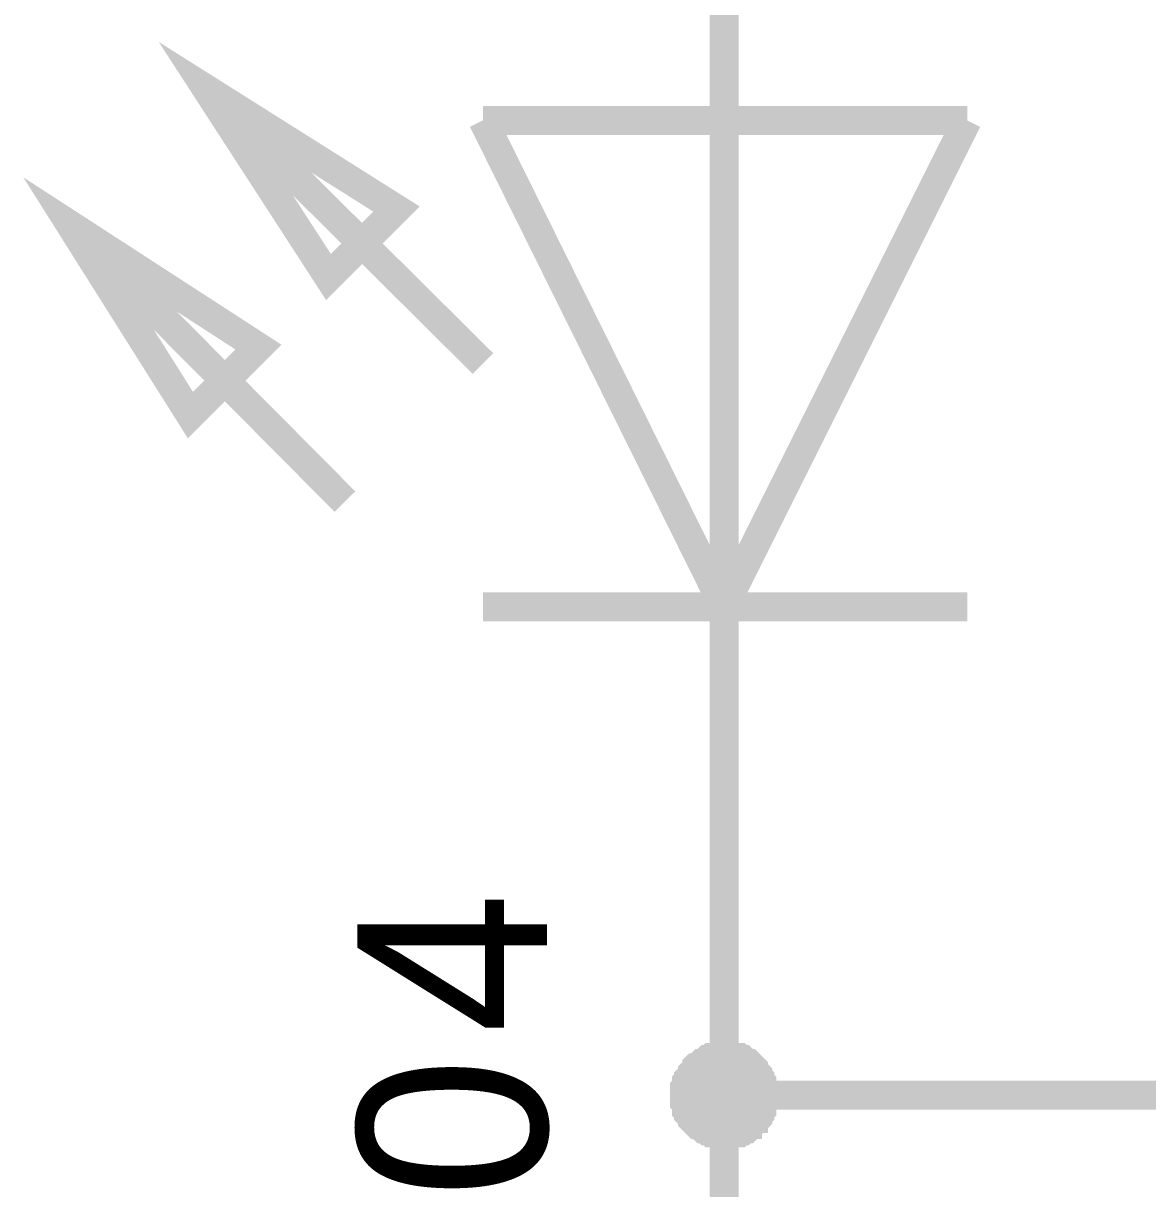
# Model space of a CAD drawing. Header units: millimetres. Extents: x 0 to 20.9, y 0 to 9.5.
# Drawn here: x 16.7159 to 17.1717, y 3.8683 to 4.3408 of the extents above; entities that cross this region are included whole.
import ezdxf

# ---------------------------------------------------------------- set-up
doc = ezdxf.new("R2010")
doc.units = ezdxf.units.MM
doc.header["$MEASUREMENT"] = 0
doc.layers.add('Sheet', color=255, linetype='Continuous')

msp = doc.modelspace()

# ---------------------------------------------------------------- linework, layer by layer
at = {"layer": 'Sheet'}
for points, const_width in [([(17, 4.3014), (17, 4.39997)], 0.0118), ([(16.90226, 4.20282), (16.79032, 4.31393)], 0.0118), ([(16.83961, 4.23791), (16.79032, 4.31393)], 0.0118), ([(16.86717, 4.26548), (16.79032, 4.31393)], 0.0118), ([(16.90226, 4.3014), (17.09857, 4.3014)], 0.0118), ([(16.90226, 4.3014), (17, 4.10425)], 0.0118), ([(17.09857, 4.3014), (17, 4.10425)], 0.0118), ([(17, 4.10425), (17, 4.3014)], 0.0118), ([(16.84629, 4.14685), (16.73518, 4.25879)], 0.0118), ([(16.8112, 4.20951), (16.73518, 4.25879)], 0.0118), ([(16.78364, 4.18194), (16.73518, 4.25879)], 0.0118), ([(16.90226, 4.10425), (17.09857, 4.10425)], 0.0118), ([(17, 4.10425), (17, 4.00567)], 0.0118), ([(17, 3.90626), (17, 4.00567)], 0.0118), ([(16.97995, 3.90626), (16.97995, 3.9071), (16.97995, 3.90793), (16.97995, 3.9096), (16.97995, 3.91044), (16.98079, 3.91127), (16.98079, 3.91211), (16.98079, 3.91294), (16.98162, 3.91378), (16.98162, 3.91461), (16.98246, 3.91545), (16.98329, 3.91629), (16.98329, 3.91712), (16.98413, 3.91796), (16.98496, 3.91879), (16.98496, 3.91963), (16.9858, 3.92046), (16.98663, 3.9213), (16.98747, 3.9213), (16.9883, 3.92213), (16.98914, 3.92297), (16.98997, 3.92297), (16.99081, 3.9238), (16.99165, 3.92464), (16.99248, 3.92464), (16.99332, 3.92547), (16.99415, 3.92547), (16.99499, 3.92547), (16.99582, 3.92631), (16.99666, 3.92631), (16.99833, 3.92631), (16.99916, 3.92631), (17, 3.92631)], 0.0039), ([(16.97995, 3.90626), (16.97995, 3.9071), (16.97995, 3.90793), (16.97995, 3.9096), (16.97995, 3.91044), (16.98079, 3.91127), (16.98079, 3.91211), (16.98079, 3.91294), (16.98162, 3.91378), (16.98162, 3.91461), (16.98246, 3.91545), (16.98329, 3.91629), (16.98329, 3.91712), (16.98413, 3.91796), (16.98496, 3.91879), (16.98496, 3.91963), (16.9858, 3.92046), (16.98663, 3.9213), (16.98747, 3.9213), (16.9883, 3.92213), (16.98914, 3.92297), (16.98997, 3.92297), (16.99081, 3.9238), (16.99165, 3.92464), (16.99248, 3.92464), (16.99332, 3.92547), (16.99415, 3.92547), (16.99499, 3.92547), (16.99582, 3.92631), (16.99666, 3.92631), (16.99833, 3.92631), (16.99916, 3.92631), (17, 3.92631)], 0.0039), ([(16.97995, 3.90626), (16.97995, 3.9071), (16.97995, 3.90793), (16.97995, 3.9096), (16.97995, 3.91044), (16.98079, 3.91127), (16.98079, 3.91211), (16.98079, 3.91294), (16.98162, 3.91378), (16.98162, 3.91461), (16.98246, 3.91545), (16.98329, 3.91629), (16.98329, 3.91712), (16.98413, 3.91796), (16.98496, 3.91879), (16.98496, 3.91963), (16.9858, 3.92046), (16.98663, 3.9213), (16.98747, 3.9213), (16.9883, 3.92213), (16.98914, 3.92297), (16.98997, 3.92297), (16.99081, 3.9238), (16.99165, 3.92464), (16.99248, 3.92464), (16.99332, 3.92547), (16.99415, 3.92547), (16.99499, 3.92547), (16.99582, 3.92631), (16.99666, 3.92631), (16.99833, 3.92631), (16.99916, 3.92631), (17, 3.92631)], 0.0039), ([(16.97995, 3.90626), (16.97995, 3.9071), (16.97995, 3.90793), (16.97995, 3.9096), (16.97995, 3.91044), (16.98079, 3.91127), (16.98079, 3.91211), (16.98079, 3.91294), (16.98162, 3.91378), (16.98162, 3.91461), (16.98246, 3.91545), (16.98329, 3.91629), (16.98329, 3.91712), (16.98413, 3.91796), (16.98496, 3.91879), (16.98496, 3.91963), (16.9858, 3.92046), (16.98663, 3.9213), (16.98747, 3.9213), (16.9883, 3.92213), (16.98914, 3.92297), (16.98997, 3.92297), (16.99081, 3.9238), (16.99165, 3.92464), (16.99248, 3.92464), (16.99332, 3.92547), (16.99415, 3.92547), (16.99499, 3.92547), (16.99582, 3.92631), (16.99666, 3.92631), (16.99833, 3.92631), (16.99916, 3.92631), (17, 3.92631)], 0.0039), ([(16.97995, 3.90626), (16.97995, 3.9071), (16.97995, 3.90793), (16.97995, 3.9096), (16.97995, 3.91044), (16.98079, 3.91127), (16.98079, 3.91211), (16.98079, 3.91294), (16.98162, 3.91378), (16.98162, 3.91461), (16.98246, 3.91545), (16.98329, 3.91629), (16.98329, 3.91712), (16.98413, 3.91796), (16.98496, 3.91879), (16.98496, 3.91963), (16.9858, 3.92046), (16.98663, 3.9213), (16.98747, 3.9213), (16.9883, 3.92213), (16.98914, 3.92297), (16.98997, 3.92297), (16.99081, 3.9238), (16.99165, 3.92464), (16.99248, 3.92464), (16.99332, 3.92547), (16.99415, 3.92547), (16.99499, 3.92547), (16.99582, 3.92631), (16.99666, 3.92631), (16.99833, 3.92631), (16.99916, 3.92631), (17, 3.92631)], 0.0039), ([(16.97995, 3.90626), (16.97995, 3.9071), (16.97995, 3.90793), (16.97995, 3.9096), (16.97995, 3.91044), (16.98079, 3.91127), (16.98079, 3.91211), (16.98079, 3.91294), (16.98162, 3.91378), (16.98162, 3.91461), (16.98246, 3.91545), (16.98329, 3.91629), (16.98329, 3.91712), (16.98413, 3.91796), (16.98496, 3.91879), (16.98496, 3.91963), (16.9858, 3.92046), (16.98663, 3.9213), (16.98747, 3.9213), (16.9883, 3.92213), (16.98914, 3.92297), (16.98997, 3.92297), (16.99081, 3.9238), (16.99165, 3.92464), (16.99248, 3.92464), (16.99332, 3.92547), (16.99415, 3.92547), (16.99499, 3.92547), (16.99582, 3.92631), (16.99666, 3.92631), (16.99833, 3.92631), (16.99916, 3.92631), (17, 3.92631)], 0.0039), ([(16.97995, 3.90626), (16.97995, 3.9071), (16.97995, 3.90793), (16.97995, 3.9096), (16.97995, 3.91044), (16.98079, 3.91127), (16.98079, 3.91211), (16.98079, 3.91294), (16.98162, 3.91378), (16.98162, 3.91461), (16.98246, 3.91545), (16.98329, 3.91629), (16.98329, 3.91712), (16.98413, 3.91796), (16.98496, 3.91879), (16.98496, 3.91963), (16.9858, 3.92046), (16.98663, 3.9213), (16.98747, 3.9213), (16.9883, 3.92213), (16.98914, 3.92297), (16.98997, 3.92297), (16.99081, 3.9238), (16.99165, 3.92464), (16.99248, 3.92464), (16.99332, 3.92547), (16.99415, 3.92547), (16.99499, 3.92547), (16.99582, 3.92631), (16.99666, 3.92631), (16.99833, 3.92631), (16.99916, 3.92631), (17, 3.92631)], 0.0039), ([(16.97995, 3.90626), (16.97995, 3.9071), (16.97995, 3.90793), (16.97995, 3.9096), (16.97995, 3.91044), (16.98079, 3.91127), (16.98079, 3.91211), (16.98079, 3.91294), (16.98162, 3.91378), (16.98162, 3.91461), (16.98246, 3.91545), (16.98329, 3.91629), (16.98329, 3.91712), (16.98413, 3.91796), (16.98496, 3.91879), (16.98496, 3.91963), (16.9858, 3.92046), (16.98663, 3.9213), (16.98747, 3.9213), (16.9883, 3.92213), (16.98914, 3.92297), (16.98997, 3.92297), (16.99081, 3.9238), (16.99165, 3.92464), (16.99248, 3.92464), (16.99332, 3.92547), (16.99415, 3.92547), (16.99499, 3.92547), (16.99582, 3.92631), (16.99666, 3.92631), (16.99833, 3.92631), (16.99916, 3.92631), (17, 3.92631)], 0.0039), ([(17, 3.92631), (17, 3.92631)], 0.0039), ([(17, 3.92631), (17.00083, 3.92631), (17.00251, 3.92631), (17.00334, 3.92631), (17.00418, 3.92631), (17.00501, 3.92547), (17.00585, 3.92547), (17.00752, 3.92547), (17.00835, 3.92464), (17.00919, 3.92464), (17.01002, 3.9238), (17.01086, 3.92297), (17.01169, 3.92297), (17.01253, 3.92213), (17.01337, 3.9213), (17.01337, 3.9213), (17.0142, 3.92046), (17.01504, 3.91963), (17.01587, 3.91879), (17.01587, 3.91796), (17.01671, 3.91712), (17.01754, 3.91629), (17.01754, 3.91545), (17.01838, 3.91461), (17.01838, 3.91378), (17.01921, 3.91294), (17.01921, 3.91211), (17.01921, 3.91127), (17.02005, 3.91044), (17.02005, 3.9096), (17.02005, 3.90793), (17.02005, 3.9071), (17.02005, 3.90626)], 0.0039), ([(17, 3.92631), (17, 3.92631)], 0.0039), ([(17, 3.92631), (17.00083, 3.92631), (17.00251, 3.92631), (17.00334, 3.92631), (17.00418, 3.92631), (17.00501, 3.92547), (17.00585, 3.92547), (17.00752, 3.92547), (17.00835, 3.92464), (17.00919, 3.92464), (17.01002, 3.9238), (17.01086, 3.92297), (17.01169, 3.92297), (17.01253, 3.92213), (17.01337, 3.9213), (17.01337, 3.9213), (17.0142, 3.92046), (17.01504, 3.91963), (17.01587, 3.91879), (17.01587, 3.91796), (17.01671, 3.91712), (17.01754, 3.91629), (17.01754, 3.91545), (17.01838, 3.91461), (17.01838, 3.91378), (17.01921, 3.91294), (17.01921, 3.91211), (17.01921, 3.91127), (17.02005, 3.91044), (17.02005, 3.9096), (17.02005, 3.90793), (17.02005, 3.9071), (17.02005, 3.90626)], 0.0039), ([(17, 3.92631), (17, 3.92631)], 0.0039), ([(17, 3.92631), (17.00083, 3.92631), (17.00251, 3.92631), (17.00334, 3.92631), (17.00418, 3.92631), (17.00501, 3.92547), (17.00585, 3.92547), (17.00752, 3.92547), (17.00835, 3.92464), (17.00919, 3.92464), (17.01002, 3.9238), (17.01086, 3.92297), (17.01169, 3.92297), (17.01253, 3.92213), (17.01337, 3.9213), (17.01337, 3.9213), (17.0142, 3.92046), (17.01504, 3.91963), (17.01587, 3.91879), (17.01587, 3.91796), (17.01671, 3.91712), (17.01754, 3.91629), (17.01754, 3.91545), (17.01838, 3.91461), (17.01838, 3.91378), (17.01921, 3.91294), (17.01921, 3.91211), (17.01921, 3.91127), (17.02005, 3.91044), (17.02005, 3.9096), (17.02005, 3.90793), (17.02005, 3.9071), (17.02005, 3.90626)], 0.0039), ([(17, 3.92631), (17, 3.92631)], 0.0039), ([(17, 3.92631), (17.00083, 3.92631), (17.00251, 3.92631), (17.00334, 3.92631), (17.00418, 3.92631), (17.00501, 3.92547), (17.00585, 3.92547), (17.00752, 3.92547), (17.00835, 3.92464), (17.00919, 3.92464), (17.01002, 3.9238), (17.01086, 3.92297), (17.01169, 3.92297), (17.01253, 3.92213), (17.01337, 3.9213), (17.01337, 3.9213), (17.0142, 3.92046), (17.01504, 3.91963), (17.01587, 3.91879), (17.01587, 3.91796), (17.01671, 3.91712), (17.01754, 3.91629), (17.01754, 3.91545), (17.01838, 3.91461), (17.01838, 3.91378), (17.01921, 3.91294), (17.01921, 3.91211), (17.01921, 3.91127), (17.02005, 3.91044), (17.02005, 3.9096), (17.02005, 3.90793), (17.02005, 3.9071), (17.02005, 3.90626)], 0.0039), ([(17, 3.92631), (17, 3.92631)], 0.0039), ([(17, 3.92631), (17.00083, 3.92631), (17.00251, 3.92631), (17.00334, 3.92631), (17.00418, 3.92631), (17.00501, 3.92547), (17.00585, 3.92547), (17.00752, 3.92547), (17.00835, 3.92464), (17.00919, 3.92464), (17.01002, 3.9238), (17.01086, 3.92297), (17.01169, 3.92297), (17.01253, 3.92213), (17.01337, 3.9213), (17.01337, 3.9213), (17.0142, 3.92046), (17.01504, 3.91963), (17.01587, 3.91879), (17.01587, 3.91796), (17.01671, 3.91712), (17.01754, 3.91629), (17.01754, 3.91545), (17.01838, 3.91461), (17.01838, 3.91378), (17.01921, 3.91294), (17.01921, 3.91211), (17.01921, 3.91127), (17.02005, 3.91044), (17.02005, 3.9096), (17.02005, 3.90793), (17.02005, 3.9071), (17.02005, 3.90626)], 0.0039), ([(17, 3.92631), (17, 3.92631)], 0.0039), ([(17, 3.92631), (17.00083, 3.92631), (17.00251, 3.92631), (17.00334, 3.92631), (17.00418, 3.92631), (17.00501, 3.92547), (17.00585, 3.92547), (17.00752, 3.92547), (17.00835, 3.92464), (17.00919, 3.92464), (17.01002, 3.9238), (17.01086, 3.92297), (17.01169, 3.92297), (17.01253, 3.92213), (17.01337, 3.9213), (17.01337, 3.9213), (17.0142, 3.92046), (17.01504, 3.91963), (17.01587, 3.91879), (17.01587, 3.91796), (17.01671, 3.91712), (17.01754, 3.91629), (17.01754, 3.91545), (17.01838, 3.91461), (17.01838, 3.91378), (17.01921, 3.91294), (17.01921, 3.91211), (17.01921, 3.91127), (17.02005, 3.91044), (17.02005, 3.9096), (17.02005, 3.90793), (17.02005, 3.9071), (17.02005, 3.90626)], 0.0039), ([(17, 3.92631), (17, 3.92631)], 0.0039), ([(17, 3.92631), (17.00083, 3.92631), (17.00251, 3.92631), (17.00334, 3.92631), (17.00418, 3.92631), (17.00501, 3.92547), (17.00585, 3.92547), (17.00752, 3.92547), (17.00835, 3.92464), (17.00919, 3.92464), (17.01002, 3.9238), (17.01086, 3.92297), (17.01169, 3.92297), (17.01253, 3.92213), (17.01337, 3.9213), (17.01337, 3.9213), (17.0142, 3.92046), (17.01504, 3.91963), (17.01587, 3.91879), (17.01587, 3.91796), (17.01671, 3.91712), (17.01754, 3.91629), (17.01754, 3.91545), (17.01838, 3.91461), (17.01838, 3.91378), (17.01921, 3.91294), (17.01921, 3.91211), (17.01921, 3.91127), (17.02005, 3.91044), (17.02005, 3.9096), (17.02005, 3.90793), (17.02005, 3.9071), (17.02005, 3.90626)], 0.0039), ([(17, 3.92631), (17, 3.92631)], 0.0039), ([(17, 3.92631), (17.00083, 3.92631), (17.00251, 3.92631), (17.00334, 3.92631), (17.00418, 3.92631), (17.00501, 3.92547), (17.00585, 3.92547), (17.00752, 3.92547), (17.00835, 3.92464), (17.00919, 3.92464), (17.01002, 3.9238), (17.01086, 3.92297), (17.01169, 3.92297), (17.01253, 3.92213), (17.01337, 3.9213), (17.01337, 3.9213), (17.0142, 3.92046), (17.01504, 3.91963), (17.01587, 3.91879), (17.01587, 3.91796), (17.01671, 3.91712), (17.01754, 3.91629), (17.01754, 3.91545), (17.01838, 3.91461), (17.01838, 3.91378), (17.01921, 3.91294), (17.01921, 3.91211), (17.01921, 3.91127), (17.02005, 3.91044), (17.02005, 3.9096), (17.02005, 3.90793), (17.02005, 3.9071), (17.02005, 3.90626)], 0.0039), ([(17.40015, 3.79933), (17.40015, 3.90626), (17, 3.90626), (17, 3.79933)], 0.0118), ([(17, 3.88621), (16.99916, 3.88621), (16.99833, 3.88621), (16.99666, 3.88621), (16.99582, 3.88621), (16.99499, 3.88705), (16.99415, 3.88705), (16.99332, 3.88705), (16.99248, 3.88788), (16.99165, 3.88788), (16.99081, 3.88872), (16.98997, 3.88872), (16.98914, 3.88955), (16.9883, 3.89039), (16.98747, 3.89039), (16.98663, 3.89122), (16.9858, 3.89206), (16.98496, 3.89289), (16.98496, 3.89289), (16.98413, 3.89373), (16.98329, 3.89457), (16.98329, 3.8954), (16.98246, 3.89624), (16.98162, 3.89707), (16.98162, 3.89791), (16.98079, 3.89874), (16.98079, 3.90041), (16.98079, 3.90125), (16.97995, 3.90208), (16.97995, 3.90292), (16.97995, 3.90375), (16.97995, 3.90543), (16.97995, 3.90626)], 0.0039), ([(16.97995, 3.90626), (16.97995, 3.90626)], 0.0039), ([(17, 3.88621), (16.99916, 3.88621), (16.99833, 3.88621), (16.99666, 3.88621), (16.99582, 3.88621), (16.99499, 3.88705), (16.99415, 3.88705), (16.99332, 3.88705), (16.99248, 3.88788), (16.99165, 3.88788), (16.99081, 3.88872), (16.98997, 3.88872), (16.98914, 3.88955), (16.9883, 3.89039), (16.98747, 3.89039), (16.98663, 3.89122), (16.9858, 3.89206), (16.98496, 3.89289), (16.98496, 3.89289), (16.98413, 3.89373), (16.98329, 3.89457), (16.98329, 3.8954), (16.98246, 3.89624), (16.98162, 3.89707), (16.98162, 3.89791), (16.98079, 3.89874), (16.98079, 3.90041), (16.98079, 3.90125), (16.97995, 3.90208), (16.97995, 3.90292), (16.97995, 3.90375), (16.97995, 3.90543), (16.97995, 3.90626)], 0.0039), ([(16.97995, 3.90626), (16.97995, 3.90626)], 0.0039), ([(17, 3.88621), (16.99916, 3.88621), (16.99833, 3.88621), (16.99666, 3.88621), (16.99582, 3.88621), (16.99499, 3.88705), (16.99415, 3.88705), (16.99332, 3.88705), (16.99248, 3.88788), (16.99165, 3.88788), (16.99081, 3.88872), (16.98997, 3.88872), (16.98914, 3.88955), (16.9883, 3.89039), (16.98747, 3.89039), (16.98663, 3.89122), (16.9858, 3.89206), (16.98496, 3.89289), (16.98496, 3.89289), (16.98413, 3.89373), (16.98329, 3.89457), (16.98329, 3.8954), (16.98246, 3.89624), (16.98162, 3.89707), (16.98162, 3.89791), (16.98079, 3.89874), (16.98079, 3.90041), (16.98079, 3.90125), (16.97995, 3.90208), (16.97995, 3.90292), (16.97995, 3.90375), (16.97995, 3.90543), (16.97995, 3.90626)], 0.0039), ([(16.97995, 3.90626), (16.97995, 3.90626)], 0.0039), ([(17, 3.88621), (16.99916, 3.88621), (16.99833, 3.88621), (16.99666, 3.88621), (16.99582, 3.88621), (16.99499, 3.88705), (16.99415, 3.88705), (16.99332, 3.88705), (16.99248, 3.88788), (16.99165, 3.88788), (16.99081, 3.88872), (16.98997, 3.88872), (16.98914, 3.88955), (16.9883, 3.89039), (16.98747, 3.89039), (16.98663, 3.89122), (16.9858, 3.89206), (16.98496, 3.89289), (16.98496, 3.89289), (16.98413, 3.89373), (16.98329, 3.89457), (16.98329, 3.8954), (16.98246, 3.89624), (16.98162, 3.89707), (16.98162, 3.89791), (16.98079, 3.89874), (16.98079, 3.90041), (16.98079, 3.90125), (16.97995, 3.90208), (16.97995, 3.90292), (16.97995, 3.90375), (16.97995, 3.90543), (16.97995, 3.90626)], 0.0039), ([(16.97995, 3.90626), (16.97995, 3.90626)], 0.0039), ([(17, 3.88621), (16.99916, 3.88621), (16.99833, 3.88621), (16.99666, 3.88621), (16.99582, 3.88621), (16.99499, 3.88705), (16.99415, 3.88705), (16.99332, 3.88705), (16.99248, 3.88788), (16.99165, 3.88788), (16.99081, 3.88872), (16.98997, 3.88872), (16.98914, 3.88955), (16.9883, 3.89039), (16.98747, 3.89039), (16.98663, 3.89122), (16.9858, 3.89206), (16.98496, 3.89289), (16.98496, 3.89289), (16.98413, 3.89373), (16.98329, 3.89457), (16.98329, 3.8954), (16.98246, 3.89624), (16.98162, 3.89707), (16.98162, 3.89791), (16.98079, 3.89874), (16.98079, 3.90041), (16.98079, 3.90125), (16.97995, 3.90208), (16.97995, 3.90292), (16.97995, 3.90375), (16.97995, 3.90543), (16.97995, 3.90626)], 0.0039), ([(16.97995, 3.90626), (16.97995, 3.90626)], 0.0039), ([(17, 3.88621), (16.99916, 3.88621), (16.99833, 3.88621), (16.99666, 3.88621), (16.99582, 3.88621), (16.99499, 3.88705), (16.99415, 3.88705), (16.99332, 3.88705), (16.99248, 3.88788), (16.99165, 3.88788), (16.99081, 3.88872), (16.98997, 3.88872), (16.98914, 3.88955), (16.9883, 3.89039), (16.98747, 3.89039), (16.98663, 3.89122), (16.9858, 3.89206), (16.98496, 3.89289), (16.98496, 3.89289), (16.98413, 3.89373), (16.98329, 3.89457), (16.98329, 3.8954), (16.98246, 3.89624), (16.98162, 3.89707), (16.98162, 3.89791), (16.98079, 3.89874), (16.98079, 3.90041), (16.98079, 3.90125), (16.97995, 3.90208), (16.97995, 3.90292), (16.97995, 3.90375), (16.97995, 3.90543), (16.97995, 3.90626)], 0.0039), ([(16.97995, 3.90626), (16.97995, 3.90626)], 0.0039), ([(17, 3.88621), (16.99916, 3.88621), (16.99833, 3.88621), (16.99666, 3.88621), (16.99582, 3.88621), (16.99499, 3.88705), (16.99415, 3.88705), (16.99332, 3.88705), (16.99248, 3.88788), (16.99165, 3.88788), (16.99081, 3.88872), (16.98997, 3.88872), (16.98914, 3.88955), (16.9883, 3.89039), (16.98747, 3.89039), (16.98663, 3.89122), (16.9858, 3.89206), (16.98496, 3.89289), (16.98496, 3.89289), (16.98413, 3.89373), (16.98329, 3.89457), (16.98329, 3.8954), (16.98246, 3.89624), (16.98162, 3.89707), (16.98162, 3.89791), (16.98079, 3.89874), (16.98079, 3.90041), (16.98079, 3.90125), (16.97995, 3.90208), (16.97995, 3.90292), (16.97995, 3.90375), (16.97995, 3.90543), (16.97995, 3.90626)], 0.0039), ([(16.97995, 3.90626), (16.97995, 3.90626)], 0.0039), ([(17, 3.88621), (16.99916, 3.88621), (16.99833, 3.88621), (16.99666, 3.88621), (16.99582, 3.88621), (16.99499, 3.88705), (16.99415, 3.88705), (16.99332, 3.88705), (16.99248, 3.88788), (16.99165, 3.88788), (16.99081, 3.88872), (16.98997, 3.88872), (16.98914, 3.88955), (16.9883, 3.89039), (16.98747, 3.89039), (16.98663, 3.89122), (16.9858, 3.89206), (16.98496, 3.89289), (16.98496, 3.89289), (16.98413, 3.89373), (16.98329, 3.89457), (16.98329, 3.8954), (16.98246, 3.89624), (16.98162, 3.89707), (16.98162, 3.89791), (16.98079, 3.89874), (16.98079, 3.90041), (16.98079, 3.90125), (16.97995, 3.90208), (16.97995, 3.90292), (16.97995, 3.90375), (16.97995, 3.90543), (16.97995, 3.90626)], 0.0039), ([(16.97995, 3.90626), (16.97995, 3.90626)], 0.0039), ([(17.02005, 3.90626), (17.02005, 3.90543), (17.02005, 3.90375), (17.02005, 3.90292), (17.02005, 3.90208), (17.01921, 3.90125), (17.01921, 3.90041), (17.01921, 3.89874), (17.01838, 3.89791), (17.01838, 3.89707), (17.01754, 3.89624), (17.01754, 3.8954), (17.01671, 3.89457), (17.01587, 3.89373), (17.01587, 3.89289), (17.01504, 3.89289), (17.0142, 3.89206), (17.01337, 3.89122), (17.01337, 3.89039), (17.01253, 3.89039), (17.01169, 3.88955), (17.01086, 3.88872), (17.01002, 3.88872), (17.00919, 3.88788), (17.00835, 3.88788), (17.00752, 3.88705), (17.00585, 3.88705), (17.00501, 3.88705), (17.00418, 3.88621), (17.00334, 3.88621), (17.00251, 3.88621), (17.00083, 3.88621), (17, 3.88621)], 0.0039), ([(17.02005, 3.90626), (17.02005, 3.90543), (17.02005, 3.90375), (17.02005, 3.90292), (17.02005, 3.90208), (17.01921, 3.90125), (17.01921, 3.90041), (17.01921, 3.89874), (17.01838, 3.89791), (17.01838, 3.89707), (17.01754, 3.89624), (17.01754, 3.8954), (17.01671, 3.89457), (17.01587, 3.89373), (17.01587, 3.89289), (17.01504, 3.89289), (17.0142, 3.89206), (17.01337, 3.89122), (17.01337, 3.89039), (17.01253, 3.89039), (17.01169, 3.88955), (17.01086, 3.88872), (17.01002, 3.88872), (17.00919, 3.88788), (17.00835, 3.88788), (17.00752, 3.88705), (17.00585, 3.88705), (17.00501, 3.88705), (17.00418, 3.88621), (17.00334, 3.88621), (17.00251, 3.88621), (17.00083, 3.88621), (17, 3.88621)], 0.0039), ([(17.02005, 3.90626), (17.02005, 3.90543), (17.02005, 3.90375), (17.02005, 3.90292), (17.02005, 3.90208), (17.01921, 3.90125), (17.01921, 3.90041), (17.01921, 3.89874), (17.01838, 3.89791), (17.01838, 3.89707), (17.01754, 3.89624), (17.01754, 3.8954), (17.01671, 3.89457), (17.01587, 3.89373), (17.01587, 3.89289), (17.01504, 3.89289), (17.0142, 3.89206), (17.01337, 3.89122), (17.01337, 3.89039), (17.01253, 3.89039), (17.01169, 3.88955), (17.01086, 3.88872), (17.01002, 3.88872), (17.00919, 3.88788), (17.00835, 3.88788), (17.00752, 3.88705), (17.00585, 3.88705), (17.00501, 3.88705), (17.00418, 3.88621), (17.00334, 3.88621), (17.00251, 3.88621), (17.00083, 3.88621), (17, 3.88621)], 0.0039), ([(17.02005, 3.90626), (17.02005, 3.90543), (17.02005, 3.90375), (17.02005, 3.90292), (17.02005, 3.90208), (17.01921, 3.90125), (17.01921, 3.90041), (17.01921, 3.89874), (17.01838, 3.89791), (17.01838, 3.89707), (17.01754, 3.89624), (17.01754, 3.8954), (17.01671, 3.89457), (17.01587, 3.89373), (17.01587, 3.89289), (17.01504, 3.89289), (17.0142, 3.89206), (17.01337, 3.89122), (17.01337, 3.89039), (17.01253, 3.89039), (17.01169, 3.88955), (17.01086, 3.88872), (17.01002, 3.88872), (17.00919, 3.88788), (17.00835, 3.88788), (17.00752, 3.88705), (17.00585, 3.88705), (17.00501, 3.88705), (17.00418, 3.88621), (17.00334, 3.88621), (17.00251, 3.88621), (17.00083, 3.88621), (17, 3.88621)], 0.0039), ([(17.02005, 3.90626), (17.02005, 3.90543), (17.02005, 3.90375), (17.02005, 3.90292), (17.02005, 3.90208), (17.01921, 3.90125), (17.01921, 3.90041), (17.01921, 3.89874), (17.01838, 3.89791), (17.01838, 3.89707), (17.01754, 3.89624), (17.01754, 3.8954), (17.01671, 3.89457), (17.01587, 3.89373), (17.01587, 3.89289), (17.01504, 3.89289), (17.0142, 3.89206), (17.01337, 3.89122), (17.01337, 3.89039), (17.01253, 3.89039), (17.01169, 3.88955), (17.01086, 3.88872), (17.01002, 3.88872), (17.00919, 3.88788), (17.00835, 3.88788), (17.00752, 3.88705), (17.00585, 3.88705), (17.00501, 3.88705), (17.00418, 3.88621), (17.00334, 3.88621), (17.00251, 3.88621), (17.00083, 3.88621), (17, 3.88621)], 0.0039), ([(17.02005, 3.90626), (17.02005, 3.90543), (17.02005, 3.90375), (17.02005, 3.90292), (17.02005, 3.90208), (17.01921, 3.90125), (17.01921, 3.90041), (17.01921, 3.89874), (17.01838, 3.89791), (17.01838, 3.89707), (17.01754, 3.89624), (17.01754, 3.8954), (17.01671, 3.89457), (17.01587, 3.89373), (17.01587, 3.89289), (17.01504, 3.89289), (17.0142, 3.89206), (17.01337, 3.89122), (17.01337, 3.89039), (17.01253, 3.89039), (17.01169, 3.88955), (17.01086, 3.88872), (17.01002, 3.88872), (17.00919, 3.88788), (17.00835, 3.88788), (17.00752, 3.88705), (17.00585, 3.88705), (17.00501, 3.88705), (17.00418, 3.88621), (17.00334, 3.88621), (17.00251, 3.88621), (17.00083, 3.88621), (17, 3.88621)], 0.0039), ([(17.02005, 3.90626), (17.02005, 3.90543), (17.02005, 3.90375), (17.02005, 3.90292), (17.02005, 3.90208), (17.01921, 3.90125), (17.01921, 3.90041), (17.01921, 3.89874), (17.01838, 3.89791), (17.01838, 3.89707), (17.01754, 3.89624), (17.01754, 3.8954), (17.01671, 3.89457), (17.01587, 3.89373), (17.01587, 3.89289), (17.01504, 3.89289), (17.0142, 3.89206), (17.01337, 3.89122), (17.01337, 3.89039), (17.01253, 3.89039), (17.01169, 3.88955), (17.01086, 3.88872), (17.01002, 3.88872), (17.00919, 3.88788), (17.00835, 3.88788), (17.00752, 3.88705), (17.00585, 3.88705), (17.00501, 3.88705), (17.00418, 3.88621), (17.00334, 3.88621), (17.00251, 3.88621), (17.00083, 3.88621), (17, 3.88621)], 0.0039), ([(17.02005, 3.90626), (17.02005, 3.90543), (17.02005, 3.90375), (17.02005, 3.90292), (17.02005, 3.90208), (17.01921, 3.90125), (17.01921, 3.90041), (17.01921, 3.89874), (17.01838, 3.89791), (17.01838, 3.89707), (17.01754, 3.89624), (17.01754, 3.8954), (17.01671, 3.89457), (17.01587, 3.89373), (17.01587, 3.89289), (17.01504, 3.89289), (17.0142, 3.89206), (17.01337, 3.89122), (17.01337, 3.89039), (17.01253, 3.89039), (17.01169, 3.88955), (17.01086, 3.88872), (17.01002, 3.88872), (17.00919, 3.88788), (17.00835, 3.88788), (17.00752, 3.88705), (17.00585, 3.88705), (17.00501, 3.88705), (17.00418, 3.88621), (17.00334, 3.88621), (17.00251, 3.88621), (17.00083, 3.88621), (17, 3.88621)], 0.0039), ([(17.02005, 3.90626), (17.02005, 3.90626), (17.02005, 3.90626), (17.02005, 3.90626), (17.02005, 3.90626), (17.02005, 3.90626), (17.02005, 3.90626), (17.02005, 3.90626), (17.02005, 3.90626), (17.02005, 3.90626), (17.02005, 3.90626), (17.02005, 3.90626), (17.02005, 3.90626), (17.02005, 3.90626), (17.02005, 3.90626), (17.02005, 3.90626), (17.02005, 3.90626), (17.02005, 3.90626), (17.02005, 3.90626), (17.02005, 3.90626), (17.02005, 3.90626), (17.02005, 3.90626), (17.02005, 3.90626), (17.02005, 3.90626), (17.02005, 3.90626), (17.02005, 3.90626), (17.02005, 3.90626), (17.02005, 3.90626), (17.02005, 3.90626), (17.02005, 3.90626), (17.02005, 3.90626), (17.02005, 3.90626), (17.02005, 3.90626)], 0.0039), ([(17.02005, 3.90626), (17.02005, 3.90626)], 0.0039), ([(17.02005, 3.90626), (17.02005, 3.90626), (17.02005, 3.90626), (17.02005, 3.90626), (17.02005, 3.90626), (17.02005, 3.90626), (17.02005, 3.90626), (17.02005, 3.90626), (17.02005, 3.90626), (17.02005, 3.90626), (17.02005, 3.90626), (17.02005, 3.90626), (17.02005, 3.90626), (17.02005, 3.90626), (17.02005, 3.90626), (17.02005, 3.90626), (17.02005, 3.90626), (17.02005, 3.90626), (17.02005, 3.90626), (17.02005, 3.90626), (17.02005, 3.90626), (17.02005, 3.90626), (17.02005, 3.90626), (17.02005, 3.90626), (17.02005, 3.90626), (17.02005, 3.90626), (17.02005, 3.90626), (17.02005, 3.90626), (17.02005, 3.90626), (17.02005, 3.90626), (17.02005, 3.90626), (17.02005, 3.90626), (17.02005, 3.90626)], 0.0039), ([(17.02005, 3.90626), (17.02005, 3.90626)], 0.0039), ([(17.02005, 3.90626), (17.02005, 3.90626), (17.02005, 3.90626), (17.02005, 3.90626), (17.02005, 3.90626), (17.02005, 3.90626), (17.02005, 3.90626), (17.02005, 3.90626), (17.02005, 3.90626), (17.02005, 3.90626), (17.02005, 3.90626), (17.02005, 3.90626), (17.02005, 3.90626), (17.02005, 3.90626), (17.02005, 3.90626), (17.02005, 3.90626), (17.02005, 3.90626), (17.02005, 3.90626), (17.02005, 3.90626), (17.02005, 3.90626), (17.02005, 3.90626), (17.02005, 3.90626), (17.02005, 3.90626), (17.02005, 3.90626), (17.02005, 3.90626), (17.02005, 3.90626), (17.02005, 3.90626), (17.02005, 3.90626), (17.02005, 3.90626), (17.02005, 3.90626), (17.02005, 3.90626), (17.02005, 3.90626), (17.02005, 3.90626)], 0.0039), ([(17.02005, 3.90626), (17.02005, 3.90626)], 0.0039), ([(17.02005, 3.90626), (17.02005, 3.90626), (17.02005, 3.90626), (17.02005, 3.90626), (17.02005, 3.90626), (17.02005, 3.90626), (17.02005, 3.90626), (17.02005, 3.90626), (17.02005, 3.90626), (17.02005, 3.90626), (17.02005, 3.90626), (17.02005, 3.90626), (17.02005, 3.90626), (17.02005, 3.90626), (17.02005, 3.90626), (17.02005, 3.90626), (17.02005, 3.90626), (17.02005, 3.90626), (17.02005, 3.90626), (17.02005, 3.90626), (17.02005, 3.90626), (17.02005, 3.90626), (17.02005, 3.90626), (17.02005, 3.90626), (17.02005, 3.90626), (17.02005, 3.90626), (17.02005, 3.90626), (17.02005, 3.90626), (17.02005, 3.90626), (17.02005, 3.90626), (17.02005, 3.90626), (17.02005, 3.90626), (17.02005, 3.90626)], 0.0039), ([(17.02005, 3.90626), (17.02005, 3.90626)], 0.0039), ([(17.02005, 3.90626), (17.02005, 3.90626), (17.02005, 3.90626), (17.02005, 3.90626), (17.02005, 3.90626), (17.02005, 3.90626), (17.02005, 3.90626), (17.02005, 3.90626), (17.02005, 3.90626), (17.02005, 3.90626), (17.02005, 3.90626), (17.02005, 3.90626), (17.02005, 3.90626), (17.02005, 3.90626), (17.02005, 3.90626), (17.02005, 3.90626), (17.02005, 3.90626), (17.02005, 3.90626), (17.02005, 3.90626), (17.02005, 3.90626), (17.02005, 3.90626), (17.02005, 3.90626), (17.02005, 3.90626), (17.02005, 3.90626), (17.02005, 3.90626), (17.02005, 3.90626), (17.02005, 3.90626), (17.02005, 3.90626), (17.02005, 3.90626), (17.02005, 3.90626), (17.02005, 3.90626), (17.02005, 3.90626), (17.02005, 3.90626)], 0.0039), ([(17.02005, 3.90626), (17.02005, 3.90626)], 0.0039), ([(17.02005, 3.90626), (17.02005, 3.90626), (17.02005, 3.90626), (17.02005, 3.90626), (17.02005, 3.90626), (17.02005, 3.90626), (17.02005, 3.90626), (17.02005, 3.90626), (17.02005, 3.90626), (17.02005, 3.90626), (17.02005, 3.90626), (17.02005, 3.90626), (17.02005, 3.90626), (17.02005, 3.90626), (17.02005, 3.90626), (17.02005, 3.90626), (17.02005, 3.90626), (17.02005, 3.90626), (17.02005, 3.90626), (17.02005, 3.90626), (17.02005, 3.90626), (17.02005, 3.90626), (17.02005, 3.90626), (17.02005, 3.90626), (17.02005, 3.90626), (17.02005, 3.90626), (17.02005, 3.90626), (17.02005, 3.90626), (17.02005, 3.90626), (17.02005, 3.90626), (17.02005, 3.90626), (17.02005, 3.90626), (17.02005, 3.90626)], 0.0039), ([(17.02005, 3.90626), (17.02005, 3.90626)], 0.0039), ([(17.02005, 3.90626), (17.02005, 3.90626), (17.02005, 3.90626), (17.02005, 3.90626), (17.02005, 3.90626), (17.02005, 3.90626), (17.02005, 3.90626), (17.02005, 3.90626), (17.02005, 3.90626), (17.02005, 3.90626), (17.02005, 3.90626), (17.02005, 3.90626), (17.02005, 3.90626), (17.02005, 3.90626), (17.02005, 3.90626), (17.02005, 3.90626), (17.02005, 3.90626), (17.02005, 3.90626), (17.02005, 3.90626), (17.02005, 3.90626), (17.02005, 3.90626), (17.02005, 3.90626), (17.02005, 3.90626), (17.02005, 3.90626), (17.02005, 3.90626), (17.02005, 3.90626), (17.02005, 3.90626), (17.02005, 3.90626), (17.02005, 3.90626), (17.02005, 3.90626), (17.02005, 3.90626), (17.02005, 3.90626), (17.02005, 3.90626)], 0.0039), ([(17.02005, 3.90626), (17.02005, 3.90626)], 0.0039), ([(17.02005, 3.90626), (17.02005, 3.90626), (17.02005, 3.90626), (17.02005, 3.90626), (17.02005, 3.90626), (17.02005, 3.90626), (17.02005, 3.90626), (17.02005, 3.90626), (17.02005, 3.90626), (17.02005, 3.90626), (17.02005, 3.90626), (17.02005, 3.90626), (17.02005, 3.90626), (17.02005, 3.90626), (17.02005, 3.90626), (17.02005, 3.90626), (17.02005, 3.90626), (17.02005, 3.90626), (17.02005, 3.90626), (17.02005, 3.90626), (17.02005, 3.90626), (17.02005, 3.90626), (17.02005, 3.90626), (17.02005, 3.90626), (17.02005, 3.90626), (17.02005, 3.90626), (17.02005, 3.90626), (17.02005, 3.90626), (17.02005, 3.90626), (17.02005, 3.90626), (17.02005, 3.90626), (17.02005, 3.90626), (17.02005, 3.90626)], 0.0039), ([(17.02005, 3.90626), (17.02005, 3.90626)], 0.0039)]:
    msp.add_lwpolyline(points, dxfattribs=dict(at, const_width=const_width))
for points, const_width in [([(16.79032, 4.31393), (16.83961, 4.23791), (16.86717, 4.26548), (16.79032, 4.31393)], 0.0118), ([(16.79032, 4.31393), (16.83961, 4.23791), (16.86717, 4.26548), (16.79032, 4.31393)], 0.0039), ([(16.73518, 4.25879), (16.78364, 4.18194), (16.8112, 4.20951), (16.73518, 4.25879)], 0.0118), ([(16.73518, 4.25879), (16.78364, 4.18194), (16.8112, 4.20951), (16.73518, 4.25879)], 0.0039)]:
    msp.add_lwpolyline(points, close=True, dxfattribs=dict(at, const_width=const_width))
at = {"layer": 'Sheet', "const_width": 0.02}
msp.add_lwpolyline([(16.99, 3.9063, 1), (17.01, 3.9063, 1)], format="xyb", close=True, dxfattribs=at)

# ---------------------------------------------------------------- texts
at = {"layer": 'Sheet'}
for s, p in [('4', (16.92816, 3.93132)), ('0', (16.92816, 3.86449))]:
    msp.add_text(s, height=0.07686, rotation=90, dxfattribs=at).set_placement(p)

doc.saveas('drawing.dxf')
